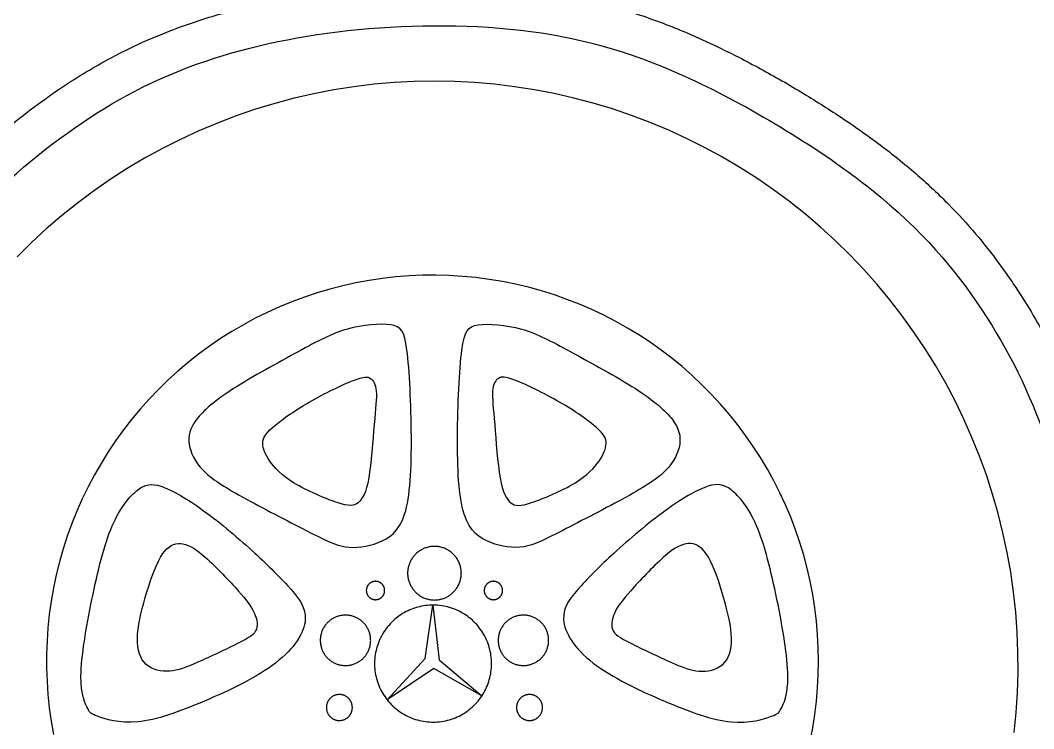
# Model space of a CAD drawing. Header units: millimetres. Extents: x 500 to 16522, y -4 to 2093.
# Drawn here: x 1124 to 1723, y 307 to 726 of the extents above; entities that cross this region are included whole.
import ezdxf

# ---------------------------------------------------------------- set-up
doc = ezdxf.new("R2010")
doc.units = ezdxf.units.MM
doc.header["$MEASUREMENT"] = 0
doc.layers.add('inner', color=180, linetype='Continuous')
doc.layers.add('outer', color=200, linetype='Continuous')

msp = doc.modelspace()

# ---------------------------------------------------------------- linework, layer by layer
at = {"layer": 'inner'}
for points in [[(1368.88, 689.8), (1356.94, 689.59), (1345.01, 688.97), (1333.1, 687.94), (1321.24, 686.49), (1309.44, 684.64), (1297.71, 682.37), (1286.06, 679.71), (1274.52, 676.64), (1263.08, 673.17), (1251.78, 669.31), (1240.61, 665.06), (1229.6, 660.42), (1218.75, 655.41), (1208.09, 650.02), (1197.61, 644.27), (1187.35, 638.16), (1177.3, 631.69), (1167.48, 624.88), (1157.9, 617.74), (1148.58, 610.27), (1139.52, 602.48), (1130.74, 594.38), (1122.24, 585.98)], [(1711.45, 304.85), (1712.63, 316.66), (1713.39, 328.51), (1713.75, 340.38), (1713.71, 352.26), (1713.25, 364.12), (1712.38, 375.97), (1711.11, 387.77), (1709.43, 399.53), (1707.35, 411.22), (1704.86, 422.83), (1701.98, 434.35), (1698.7, 445.77), (1695.04, 457.06), (1690.98, 468.22), (1686.55, 479.24), (1681.73, 490.1), (1676.55, 500.78), (1671, 511.28), (1665.09, 521.58), (1658.84, 531.67), (1652.23, 541.54), (1645.3, 551.18), (1638.03, 560.57), (1630.45, 569.71), (1622.55, 578.58), (1614.36, 587.18), (1605.87, 595.48), (1597.1, 603.49), (1588.07, 611.2), (1578.77, 618.59), (1569.22, 625.65), (1559.44, 632.38), (1549.43, 638.77), (1539.21, 644.81), (1528.78, 650.5), (1518.17, 655.82), (1507.37, 660.77), (1496.42, 665.35), (1485.31, 669.55), (1474.06, 673.37), (1462.69, 676.8), (1451.21, 679.83), (1439.63, 682.46), (1427.97, 684.7), (1416.24, 686.53), (1404.45, 687.96), (1392.62, 688.98), (1380.76, 689.59), (1368.88, 689.8)], [(1590.94, 299.84), (1592.44, 307.62), (1593.67, 315.44), (1594.63, 323.3), (1595.32, 331.19), (1595.73, 339.1), (1595.87, 347.01), (1595.73, 354.93), (1595.32, 362.84), (1594.63, 370.73), (1593.67, 378.59), (1592.44, 386.41), (1590.94, 394.19), (1589.17, 401.9), (1587.13, 409.56), (1584.82, 417.13), (1582.26, 424.62), (1579.44, 432.02), (1576.36, 439.32), (1573.03, 446.5), (1569.45, 453.57), (1565.63, 460.5), (1561.58, 467.3), (1557.28, 473.96), (1552.76, 480.46), (1548.02, 486.8), (1543.06, 492.98), (1537.89, 498.97), (1532.51, 504.79), (1526.94, 510.41), (1521.17, 515.84), (1515.22, 521.06), (1509.09, 526.07), (1502.79, 530.87), (1496.33, 535.45), (1489.71, 539.8), (1482.95, 543.91), (1476.04, 547.79), (1469.01, 551.43), (1461.85, 554.82), (1454.59, 557.96), (1447.21, 560.85), (1439.74, 563.48), (1432.19, 565.85), (1424.55, 567.95), (1416.85, 569.79), (1409.09, 571.36), (1401.28, 572.66), (1393.43, 573.69), (1385.54, 574.44), (1377.64, 574.92), (1369.72, 575.13), (1361.8, 575.06), (1353.89, 574.72), (1346, 574.1), (1338.13, 573.21), (1330.3, 572.04), (1322.51, 570.61), (1314.78, 568.9), (1307.11, 566.93), (1299.51, 564.7), (1292, 562.2), (1284.58, 559.44), (1277.25, 556.42), (1270.04, 553.16), (1262.94, 549.64), (1255.98, 545.88), (1249.14, 541.88), (1242.45, 537.65), (1235.91, 533.19), (1229.53, 528.5), (1223.31, 523.59), (1217.27, 518.47), (1211.41, 513.15), (1205.74, 507.62), (1200.26, 501.9), (1194.99, 496), (1189.92, 489.91), (1185.07, 483.65), (1180.43, 477.23), (1176.03, 470.65), (1171.85, 463.92), (1167.91, 457.05), (1164.21, 450.05), (1160.76, 442.93), (1157.56, 435.68), (1154.61, 428.34), (1151.91, 420.89), (1149.48, 413.35), (1147.31, 405.74), (1145.4, 398.05), (1143.76, 390.31), (1142.4, 382.51), (1141.3, 374.66), (1140.48, 366.79), (1139.93, 358.89), (1139.65, 350.97), (1139.65, 343.06), (1139.93, 335.14), (1140.48, 327.24), (1141.3, 319.37), (1142.4, 311.52), (1143.76, 303.72)], [(1368.88, 414.83), (1368.34, 414.82), (1367.79, 414.79), (1367.25, 414.74), (1366.7, 414.68), (1366.16, 414.59), (1365.63, 414.49), (1365.09, 414.37), (1364.56, 414.23), (1364.04, 414.07), (1363.52, 413.89), (1363.01, 413.7), (1362.51, 413.49), (1362.01, 413.26), (1361.52, 413.01), (1361.04, 412.75), (1360.57, 412.47), (1360.11, 412.18), (1359.66, 411.86), (1359.22, 411.54), (1358.79, 411.2), (1358.38, 410.84), (1357.98, 410.47), (1357.59, 410.09), (1357.21, 409.69), (1356.85, 409.28), (1356.5, 408.86), (1356.16, 408.43), (1355.85, 407.98), (1355.54, 407.53), (1355.26, 407.06), (1354.99, 406.59), (1354.73, 406.1), (1354.49, 405.61), (1354.27, 405.11), (1354.07, 404.6), (1353.89, 404.09), (1353.72, 403.57), (1353.57, 403.04), (1353.44, 402.51), (1353.33, 401.97), (1353.23, 401.43), (1353.16, 400.89), (1353.1, 400.35), (1353.06, 399.8), (1353.04, 399.26), (1353.04, 398.71), (1353.06, 398.16), (1353.1, 397.62), (1353.16, 397.07), (1353.23, 396.53), (1353.33, 395.99), (1353.44, 395.46), (1353.57, 394.93), (1353.72, 394.4), (1353.89, 393.88), (1354.07, 393.36), (1354.27, 392.86), (1354.49, 392.36), (1354.73, 391.86), (1354.99, 391.38), (1355.26, 390.9), (1355.54, 390.44), (1355.85, 389.98), (1356.16, 389.54), (1356.5, 389.1), (1356.85, 388.68), (1357.21, 388.27), (1357.59, 387.88), (1357.98, 387.49), (1358.38, 387.12), (1358.79, 386.77), (1359.22, 386.43), (1359.66, 386.1), (1360.11, 385.79), (1360.57, 385.5), (1361.04, 385.22), (1361.52, 384.95), (1362.01, 384.71), (1362.51, 384.48), (1363.01, 384.27), (1363.52, 384.07), (1364.04, 383.9), (1364.56, 383.74), (1365.09, 383.6), (1365.63, 383.48), (1366.16, 383.38), (1366.7, 383.29), (1367.25, 383.22), (1367.79, 383.18), (1368.34, 383.15), (1368.88, 383.14)], [(1368.88, 383.14), (1369.43, 383.15), (1369.98, 383.18), (1370.52, 383.22), (1371.07, 383.29), (1371.61, 383.38), (1372.14, 383.48), (1372.68, 383.6), (1373.21, 383.74), (1373.73, 383.9), (1374.25, 384.07), (1374.76, 384.27), (1375.26, 384.48), (1375.76, 384.71), (1376.25, 384.95), (1376.73, 385.22), (1377.2, 385.5), (1377.66, 385.79), (1378.11, 386.1), (1378.55, 386.43), (1378.98, 386.77), (1379.39, 387.12), (1379.79, 387.49), (1380.18, 387.88), (1380.56, 388.27), (1380.92, 388.68), (1381.27, 389.1), (1381.61, 389.54), (1381.92, 389.98), (1382.23, 390.44), (1382.51, 390.9), (1382.78, 391.38), (1383.04, 391.86), (1383.28, 392.36), (1383.5, 392.86), (1383.7, 393.36), (1383.88, 393.88), (1384.05, 394.4), (1384.2, 394.93), (1384.33, 395.46), (1384.44, 395.99), (1384.54, 396.53), (1384.61, 397.07), (1384.67, 397.62), (1384.71, 398.16), (1384.73, 398.71), (1384.73, 399.26), (1384.71, 399.8), (1384.67, 400.35), (1384.61, 400.89), (1384.54, 401.43), (1384.44, 401.97), (1384.33, 402.51), (1384.2, 403.04), (1384.05, 403.57), (1383.88, 404.09), (1383.7, 404.6), (1383.5, 405.11), (1383.28, 405.61), (1383.04, 406.1), (1382.78, 406.59), (1382.51, 407.06), (1382.23, 407.53), (1381.92, 407.98), (1381.61, 408.43), (1381.27, 408.86), (1380.92, 409.28), (1380.56, 409.69), (1380.18, 410.09), (1379.79, 410.47), (1379.39, 410.84), (1378.98, 411.2), (1378.55, 411.54), (1378.11, 411.86), (1377.66, 412.18), (1377.2, 412.47), (1376.73, 412.75), (1376.25, 413.01), (1375.76, 413.26), (1375.26, 413.49), (1374.76, 413.7), (1374.25, 413.89), (1373.73, 414.07), (1373.21, 414.23), (1372.68, 414.37), (1372.14, 414.49), (1371.61, 414.59), (1371.07, 414.68), (1370.52, 414.74), (1369.98, 414.79), (1369.43, 414.82), (1368.88, 414.83)]]:
    msp.add_lwpolyline(points, dxfattribs=at)
for points in [[(1339.47, 388.76), (1339.46, 388.95), (1339.46, 389.14), (1339.44, 389.32), (1339.42, 389.51), (1339.39, 389.7), (1339.35, 389.88), (1339.31, 390.06), (1339.26, 390.25), (1339.21, 390.43), (1339.14, 390.6), (1339.08, 390.78), (1339, 390.95), (1338.93, 391.12), (1338.84, 391.29), (1338.75, 391.46), (1338.65, 391.62), (1338.55, 391.78), (1338.44, 391.93), (1338.33, 392.08), (1338.21, 392.23), (1338.09, 392.37), (1337.96, 392.51), (1337.83, 392.64), (1337.69, 392.77), (1337.55, 392.9), (1337.41, 393.01), (1337.26, 393.13), (1337.1, 393.24), (1336.95, 393.34), (1336.78, 393.44), (1336.62, 393.53), (1336.45, 393.62), (1336.28, 393.7), (1336.11, 393.77), (1335.94, 393.84), (1335.76, 393.9), (1335.58, 393.96), (1335.4, 394.01), (1335.21, 394.05), (1335.03, 394.09), (1334.84, 394.12), (1334.66, 394.15), (1334.47, 394.16), (1334.28, 394.18), (1334.09, 394.18), (1333.91, 394.18), (1333.72, 394.17), (1333.53, 394.16), (1333.34, 394.13), (1333.16, 394.11), (1332.97, 394.07), (1332.79, 394.03), (1332.61, 393.99), (1332.43, 393.93), (1332.25, 393.87), (1332.07, 393.81), (1331.9, 393.74), (1331.73, 393.66), (1331.56, 393.57), (1331.39, 393.49), (1331.23, 393.39), (1331.07, 393.29), (1330.91, 393.18), (1330.76, 393.07), (1330.62, 392.96), (1330.47, 392.83), (1330.33, 392.71), (1330.2, 392.58), (1330.07, 392.44), (1329.94, 392.3), (1329.82, 392.16), (1329.71, 392.01), (1329.6, 391.85), (1329.49, 391.7), (1329.39, 391.54), (1329.3, 391.37), (1329.21, 391.21), (1329.13, 391.04), (1329.05, 390.87), (1328.98, 390.69), (1328.92, 390.52), (1328.86, 390.34), (1328.81, 390.16), (1328.76, 389.97), (1328.73, 389.79), (1328.69, 389.6), (1328.67, 389.42), (1328.65, 389.23), (1328.63, 389.04), (1328.63, 388.85), (1328.63, 388.67), (1328.63, 388.48), (1328.65, 388.29), (1328.67, 388.1), (1328.69, 387.92), (1328.73, 387.73), (1328.76, 387.55), (1328.81, 387.36), (1328.86, 387.18), (1328.92, 387), (1328.98, 386.83), (1329.05, 386.65), (1329.13, 386.48), (1329.21, 386.31), (1329.3, 386.15), (1329.39, 385.98), (1329.49, 385.82), (1329.6, 385.67), (1329.71, 385.51), (1329.82, 385.36), (1329.94, 385.22), (1330.07, 385.08), (1330.2, 384.94), (1330.33, 384.81), (1330.47, 384.69), (1330.62, 384.56), (1330.76, 384.45), (1330.91, 384.34), (1331.07, 384.23), (1331.23, 384.13), (1331.39, 384.03), (1331.56, 383.95), (1331.73, 383.86), (1331.9, 383.78), (1332.07, 383.71), (1332.25, 383.65), (1332.43, 383.59), (1332.61, 383.53), (1332.79, 383.49), (1332.97, 383.45), (1333.16, 383.41), (1333.34, 383.39), (1333.53, 383.36), (1333.72, 383.35), (1333.91, 383.34), (1334.09, 383.34), (1334.28, 383.34), (1334.47, 383.36), (1334.66, 383.37), (1334.84, 383.4), (1335.03, 383.43), (1335.21, 383.47), (1335.4, 383.51), (1335.58, 383.56), (1335.76, 383.62), (1335.94, 383.68), (1336.11, 383.75), (1336.28, 383.82), (1336.45, 383.9), (1336.62, 383.99), (1336.78, 384.08), (1336.95, 384.18), (1337.1, 384.28), (1337.26, 384.39), (1337.41, 384.51), (1337.55, 384.62), (1337.69, 384.75), (1337.83, 384.88), (1337.96, 385.01), (1338.09, 385.15), (1338.21, 385.29), (1338.33, 385.44), (1338.44, 385.59), (1338.55, 385.74), (1338.65, 385.9), (1338.75, 386.06), (1338.84, 386.23), (1338.93, 386.4), (1339, 386.57), (1339.08, 386.74), (1339.14, 386.92), (1339.21, 387.09), (1339.26, 387.27), (1339.31, 387.46), (1339.35, 387.64), (1339.39, 387.82), (1339.42, 388.01), (1339.44, 388.2), (1339.46, 388.38), (1339.46, 388.57)], [(1409.14, 388.76), (1409.14, 388.95), (1409.13, 389.14), (1409.11, 389.32), (1409.09, 389.51), (1409.06, 389.7), (1409.03, 389.88), (1408.98, 390.06), (1408.94, 390.25), (1408.88, 390.43), (1408.82, 390.6), (1408.75, 390.78), (1408.68, 390.95), (1408.6, 391.12), (1408.52, 391.29), (1408.42, 391.46), (1408.33, 391.62), (1408.23, 391.78), (1408.12, 391.93), (1408.01, 392.08), (1407.89, 392.23), (1407.77, 392.37), (1407.64, 392.51), (1407.51, 392.64), (1407.37, 392.77), (1407.23, 392.9), (1407.08, 393.01), (1406.93, 393.13), (1406.78, 393.24), (1406.62, 393.34), (1406.46, 393.44), (1406.3, 393.53), (1406.13, 393.62), (1405.96, 393.7), (1405.79, 393.77), (1405.61, 393.84), (1405.43, 393.9), (1405.25, 393.96), (1405.07, 394.01), (1404.89, 394.05), (1404.7, 394.09), (1404.52, 394.12), (1404.33, 394.15), (1404.15, 394.16), (1403.96, 394.18), (1403.77, 394.18), (1403.58, 394.18), (1403.39, 394.17), (1403.21, 394.16), (1403.02, 394.13), (1402.83, 394.11), (1402.65, 394.07), (1402.46, 394.03), (1402.28, 393.99), (1402.1, 393.93), (1401.92, 393.87), (1401.75, 393.81), (1401.57, 393.74), (1401.4, 393.66), (1401.23, 393.57), (1401.07, 393.49), (1400.9, 393.39), (1400.75, 393.29), (1400.59, 393.18), (1400.44, 393.07), (1400.29, 392.96), (1400.15, 392.83), (1400.01, 392.71), (1399.87, 392.58), (1399.74, 392.44), (1399.62, 392.3), (1399.5, 392.16), (1399.38, 392.01), (1399.27, 391.85), (1399.17, 391.7), (1399.07, 391.54), (1398.97, 391.37), (1398.89, 391.21), (1398.8, 391.04), (1398.73, 390.87), (1398.66, 390.69), (1398.59, 390.52), (1398.54, 390.34), (1398.48, 390.16), (1398.44, 389.97), (1398.4, 389.79), (1398.37, 389.6), (1398.34, 389.42), (1398.32, 389.23), (1398.31, 389.04), (1398.3, 388.85), (1398.3, 388.67), (1398.31, 388.48), (1398.32, 388.29), (1398.34, 388.1), (1398.37, 387.92), (1398.4, 387.73), (1398.44, 387.55), (1398.48, 387.36), (1398.54, 387.18), (1398.59, 387), (1398.66, 386.83), (1398.73, 386.65), (1398.8, 386.48), (1398.89, 386.31), (1398.97, 386.15), (1399.07, 385.98), (1399.17, 385.82), (1399.27, 385.67), (1399.38, 385.51), (1399.5, 385.36), (1399.62, 385.22), (1399.74, 385.08), (1399.87, 384.94), (1400.01, 384.81), (1400.15, 384.69), (1400.29, 384.56), (1400.44, 384.45), (1400.59, 384.34), (1400.75, 384.23), (1400.9, 384.13), (1401.07, 384.03), (1401.23, 383.95), (1401.4, 383.86), (1401.57, 383.78), (1401.75, 383.71), (1401.92, 383.65), (1402.1, 383.59), (1402.28, 383.53), (1402.46, 383.49), (1402.65, 383.45), (1402.83, 383.41), (1403.02, 383.39), (1403.21, 383.36), (1403.39, 383.35), (1403.58, 383.34), (1403.77, 383.34), (1403.96, 383.34), (1404.15, 383.36), (1404.33, 383.37), (1404.52, 383.4), (1404.7, 383.43), (1404.89, 383.47), (1405.07, 383.51), (1405.25, 383.56), (1405.43, 383.62), (1405.61, 383.68), (1405.79, 383.75), (1405.96, 383.82), (1406.13, 383.9), (1406.3, 383.99), (1406.46, 384.08), (1406.62, 384.18), (1406.78, 384.28), (1406.93, 384.39), (1407.08, 384.51), (1407.23, 384.62), (1407.37, 384.75), (1407.51, 384.88), (1407.64, 385.01), (1407.77, 385.15), (1407.89, 385.29), (1408.01, 385.44), (1408.12, 385.59), (1408.23, 385.74), (1408.33, 385.9), (1408.42, 386.06), (1408.52, 386.23), (1408.6, 386.4), (1408.68, 386.57), (1408.75, 386.74), (1408.82, 386.92), (1408.88, 387.09), (1408.94, 387.27), (1408.98, 387.46), (1409.03, 387.64), (1409.06, 387.82), (1409.09, 388.01), (1409.11, 388.2), (1409.13, 388.38), (1409.14, 388.57)], [(1402.65, 345.55), (1402.62, 346.75), (1402.56, 347.95), (1402.46, 349.14), (1402.31, 350.33), (1402.13, 351.52), (1401.9, 352.7), (1401.63, 353.87), (1401.32, 355.03), (1400.97, 356.17), (1400.58, 357.31), (1400.16, 358.43), (1399.69, 359.54), (1399.18, 360.63), (1398.64, 361.7), (1398.06, 362.75), (1397.45, 363.78), (1396.8, 364.79), (1396.11, 365.77), (1395.39, 366.73), (1394.64, 367.67), (1393.86, 368.58), (1393.04, 369.46), (1392.2, 370.31), (1391.33, 371.13), (1390.42, 371.92), (1389.5, 372.68), (1388.54, 373.41), (1387.56, 374.1), (1386.56, 374.76), (1385.53, 375.39), (1384.49, 375.97), (1383.42, 376.53), (1382.34, 377.04), (1381.24, 377.52), (1380.12, 377.95), (1378.99, 378.35), (1377.84, 378.71), (1376.68, 379.03), (1375.52, 379.31), (1374.34, 379.55), (1373.16, 379.74), (1371.97, 379.9), (1370.77, 380.01), (1369.58, 380.09), (1368.38, 380.12), (1367.18, 380.11), (1365.98, 380.06), (1364.78, 379.96), (1363.59, 379.83), (1362.4, 379.65), (1361.22, 379.43), (1360.05, 379.17), (1358.89, 378.88), (1357.74, 378.54), (1356.6, 378.16), (1355.47, 377.74), (1354.36, 377.28), (1353.27, 376.79), (1352.19, 376.26), (1351.14, 375.69), (1350.1, 375.08), (1349.09, 374.44), (1348.1, 373.76), (1347.13, 373.05), (1346.19, 372.31), (1345.27, 371.53), (1344.38, 370.72), (1343.53, 369.89), (1342.7, 369.02), (1341.9, 368.13), (1341.13, 367.2), (1340.39, 366.26), (1339.69, 365.28), (1339.02, 364.28), (1338.39, 363.27), (1337.79, 362.22), (1337.23, 361.16), (1336.71, 360.08), (1336.22, 358.99), (1335.78, 357.87), (1335.37, 356.74), (1335, 355.6), (1334.67, 354.45), (1334.38, 353.28), (1334.13, 352.11), (1333.93, 350.93), (1333.76, 349.74), (1333.64, 348.55), (1333.55, 347.35), (1333.51, 346.15), (1333.51, 344.95), (1333.55, 343.75), (1333.64, 342.55), (1333.76, 341.36), (1333.93, 340.17), (1334.13, 338.99), (1334.38, 337.81), (1334.67, 336.65), (1335, 335.5), (1335.37, 334.35), (1335.78, 333.23), (1336.22, 332.11), (1336.71, 331.01), (1337.23, 329.93), (1337.79, 328.87), (1338.39, 327.83), (1339.02, 326.81), (1339.69, 325.82), (1340.39, 324.84), (1341.13, 323.89), (1341.9, 322.97), (1342.7, 322.08), (1343.53, 321.21), (1344.38, 320.37), (1345.27, 319.57), (1346.19, 318.79), (1347.13, 318.05), (1348.1, 317.34), (1349.09, 316.66), (1350.1, 316.02), (1351.14, 315.41), (1352.19, 314.84), (1353.27, 314.31), (1354.36, 313.82), (1355.47, 313.36), (1356.6, 312.94), (1357.74, 312.56), (1358.89, 312.22), (1360.05, 311.92), (1361.22, 311.67), (1362.4, 311.45), (1363.59, 311.27), (1364.78, 311.14), (1365.98, 311.04), (1367.18, 310.99), (1368.38, 310.98), (1369.58, 311.01), (1370.77, 311.08), (1371.97, 311.2), (1373.16, 311.35), (1374.34, 311.55), (1375.52, 311.79), (1376.68, 312.07), (1377.84, 312.39), (1378.99, 312.75), (1380.12, 313.14), (1381.24, 313.58), (1382.34, 314.06), (1383.42, 314.57), (1384.49, 315.12), (1385.53, 315.71), (1386.56, 316.34), (1387.56, 316.99), (1388.54, 317.69), (1389.5, 318.41), (1390.42, 319.17), (1391.33, 319.97), (1392.2, 320.79), (1393.04, 321.64), (1393.86, 322.52), (1394.64, 323.43), (1395.39, 324.37), (1396.11, 325.33), (1396.8, 326.31), (1397.45, 327.32), (1398.06, 328.35), (1398.64, 329.4), (1399.18, 330.47), (1399.69, 331.56), (1400.16, 332.67), (1400.58, 333.79), (1400.97, 334.92), (1401.32, 336.07), (1401.63, 337.23), (1401.9, 338.4), (1402.13, 339.58), (1402.31, 340.76), (1402.46, 341.96), (1402.56, 343.15), (1402.62, 344.35)], [(1341.01, 324.04), (1363.35, 348.48), (1367.97, 380.12), (1371.63, 347.75), (1396.96, 326.56), (1368.46, 342.64)], [(1331.2, 359.29), (1331.19, 359.81), (1331.16, 360.33), (1331.12, 360.84), (1331.05, 361.35), (1330.97, 361.86), (1330.87, 362.37), (1330.76, 362.88), (1330.63, 363.37), (1330.48, 363.87), (1330.31, 364.36), (1330.12, 364.84), (1329.92, 365.32), (1329.71, 365.79), (1329.47, 366.25), (1329.22, 366.7), (1328.96, 367.14), (1328.68, 367.58), (1328.38, 368), (1328.07, 368.42), (1327.75, 368.82), (1327.41, 369.21), (1327.06, 369.59), (1326.7, 369.96), (1326.32, 370.31), (1325.93, 370.65), (1325.53, 370.98), (1325.12, 371.29), (1324.7, 371.59), (1324.27, 371.88), (1323.83, 372.14), (1323.38, 372.4), (1322.92, 372.63), (1322.45, 372.86), (1321.98, 373.06), (1321.49, 373.25), (1321.01, 373.42), (1320.51, 373.58), (1320.01, 373.71), (1319.51, 373.83), (1319.01, 373.94), (1318.5, 374.02), (1317.98, 374.09), (1317.47, 374.14), (1316.95, 374.17), (1316.44, 374.18), (1315.92, 374.18), (1315.4, 374.15), (1314.89, 374.11), (1314.37, 374.06), (1313.86, 373.98), (1313.35, 373.89), (1312.85, 373.78), (1312.35, 373.65), (1311.85, 373.5), (1311.36, 373.34), (1310.88, 373.16), (1310.4, 372.96), (1309.93, 372.75), (1309.47, 372.52), (1309.01, 372.27), (1308.57, 372.01), (1308.13, 371.74), (1307.7, 371.44), (1307.29, 371.14), (1306.88, 370.82), (1306.49, 370.48), (1306.1, 370.14), (1305.73, 369.78), (1305.38, 369.4), (1305.03, 369.02), (1304.7, 368.62), (1304.38, 368.21), (1304.08, 367.79), (1303.79, 367.36), (1303.52, 366.92), (1303.26, 366.47), (1303.02, 366.02), (1302.8, 365.55), (1302.59, 365.08), (1302.4, 364.6), (1302.22, 364.11), (1302.06, 363.62), (1301.92, 363.13), (1301.8, 362.62), (1301.69, 362.12), (1301.6, 361.61), (1301.53, 361.1), (1301.47, 360.58), (1301.44, 360.07), (1301.42, 359.55), (1301.42, 359.03), (1301.44, 358.52), (1301.47, 358), (1301.53, 357.49), (1301.6, 356.98), (1301.69, 356.47), (1301.8, 355.96), (1301.92, 355.46), (1302.06, 354.96), (1302.22, 354.47), (1302.4, 353.99), (1302.59, 353.51), (1302.8, 353.03), (1303.02, 352.57), (1303.26, 352.11), (1303.52, 351.66), (1303.79, 351.22), (1304.08, 350.79), (1304.38, 350.37), (1304.7, 349.97), (1305.03, 349.57), (1305.38, 349.18), (1305.73, 348.81), (1306.1, 348.45), (1306.49, 348.1), (1306.88, 347.77), (1307.29, 347.45), (1307.7, 347.14), (1308.13, 346.85), (1308.57, 346.57), (1309.01, 346.31), (1309.47, 346.07), (1309.93, 345.84), (1310.4, 345.63), (1310.88, 345.43), (1311.36, 345.25), (1311.85, 345.09), (1312.35, 344.94), (1312.85, 344.81), (1313.35, 344.7), (1313.86, 344.61), (1314.37, 344.53), (1314.89, 344.47), (1315.4, 344.43), (1315.92, 344.41), (1316.44, 344.4), (1316.95, 344.42), (1317.47, 344.45), (1317.98, 344.5), (1318.5, 344.57), (1319.01, 344.65), (1319.51, 344.75), (1320.01, 344.87), (1320.51, 345.01), (1321.01, 345.16), (1321.49, 345.34), (1321.98, 345.52), (1322.45, 345.73), (1322.92, 345.95), (1323.38, 346.19), (1323.83, 346.44), (1324.27, 346.71), (1324.7, 346.99), (1325.12, 347.29), (1325.53, 347.61), (1325.93, 347.93), (1326.32, 348.27), (1326.7, 348.63), (1327.06, 349), (1327.41, 349.37), (1327.75, 349.77), (1328.07, 350.17), (1328.38, 350.58), (1328.68, 351.01), (1328.96, 351.44), (1329.22, 351.89), (1329.47, 352.34), (1329.71, 352.8), (1329.92, 353.27), (1330.12, 353.74), (1330.31, 354.23), (1330.48, 354.72), (1330.63, 355.21), (1330.76, 355.71), (1330.87, 356.21), (1330.97, 356.72), (1331.05, 357.23), (1331.12, 357.74), (1331.16, 358.26), (1331.19, 358.78)], [(1436.35, 359.29), (1436.34, 359.81), (1436.32, 360.33), (1436.27, 360.84), (1436.21, 361.35), (1436.13, 361.86), (1436.03, 362.37), (1435.91, 362.88), (1435.78, 363.37), (1435.63, 363.87), (1435.46, 364.36), (1435.28, 364.84), (1435.08, 365.32), (1434.86, 365.79), (1434.63, 366.25), (1434.38, 366.7), (1434.11, 367.14), (1433.83, 367.58), (1433.54, 368), (1433.23, 368.42), (1432.91, 368.82), (1432.57, 369.21), (1432.22, 369.59), (1431.85, 369.96), (1431.48, 370.31), (1431.09, 370.65), (1430.69, 370.98), (1430.28, 371.29), (1429.86, 371.59), (1429.42, 371.88), (1428.98, 372.14), (1428.53, 372.4), (1428.07, 372.63), (1427.61, 372.86), (1427.13, 373.06), (1426.65, 373.25), (1426.16, 373.42), (1425.67, 373.58), (1425.17, 373.71), (1424.67, 373.83), (1424.16, 373.94), (1423.65, 374.02), (1423.14, 374.09), (1422.62, 374.14), (1422.11, 374.17), (1421.59, 374.18), (1421.08, 374.18), (1420.56, 374.15), (1420.04, 374.11), (1419.53, 374.06), (1419.02, 373.98), (1418.51, 373.89), (1418.01, 373.78), (1417.51, 373.65), (1417.01, 373.5), (1416.52, 373.34), (1416.03, 373.16), (1415.56, 372.96), (1415.09, 372.75), (1414.62, 372.52), (1414.17, 372.27), (1413.72, 372.01), (1413.29, 371.74), (1412.86, 371.44), (1412.44, 371.14), (1412.04, 370.82), (1411.64, 370.48), (1411.26, 370.14), (1410.89, 369.78), (1410.53, 369.4), (1410.19, 369.02), (1409.86, 368.62), (1409.54, 368.21), (1409.24, 367.79), (1408.95, 367.36), (1408.68, 366.92), (1408.42, 366.47), (1408.18, 366.02), (1407.95, 365.55), (1407.74, 365.08), (1407.55, 364.6), (1407.38, 364.11), (1407.22, 363.62), (1407.08, 363.13), (1406.95, 362.62), (1406.84, 362.12), (1406.75, 361.61), (1406.68, 361.1), (1406.63, 360.58), (1406.59, 360.07), (1406.58, 359.55), (1406.58, 359.03), (1406.59, 358.52), (1406.63, 358), (1406.68, 357.49), (1406.75, 356.98), (1406.84, 356.47), (1406.95, 355.96), (1407.08, 355.46), (1407.22, 354.96), (1407.38, 354.47), (1407.55, 353.99), (1407.74, 353.51), (1407.95, 353.03), (1408.18, 352.57), (1408.42, 352.11), (1408.68, 351.66), (1408.95, 351.22), (1409.24, 350.79), (1409.54, 350.37), (1409.86, 349.97), (1410.19, 349.57), (1410.53, 349.18), (1410.89, 348.81), (1411.26, 348.45), (1411.64, 348.1), (1412.04, 347.77), (1412.44, 347.45), (1412.86, 347.14), (1413.29, 346.85), (1413.72, 346.57), (1414.17, 346.31), (1414.62, 346.07), (1415.09, 345.84), (1415.56, 345.63), (1416.03, 345.43), (1416.52, 345.25), (1417.01, 345.09), (1417.51, 344.94), (1418.01, 344.81), (1418.51, 344.7), (1419.02, 344.61), (1419.53, 344.53), (1420.04, 344.47), (1420.56, 344.43), (1421.08, 344.41), (1421.59, 344.4), (1422.11, 344.42), (1422.62, 344.45), (1423.14, 344.5), (1423.65, 344.57), (1424.16, 344.65), (1424.67, 344.75), (1425.17, 344.87), (1425.67, 345.01), (1426.16, 345.16), (1426.65, 345.34), (1427.13, 345.52), (1427.61, 345.73), (1428.07, 345.95), (1428.53, 346.19), (1428.98, 346.44), (1429.42, 346.71), (1429.86, 346.99), (1430.28, 347.29), (1430.69, 347.61), (1431.09, 347.93), (1431.48, 348.27), (1431.85, 348.63), (1432.22, 349), (1432.57, 349.37), (1432.91, 349.77), (1433.23, 350.17), (1433.54, 350.58), (1433.83, 351.01), (1434.11, 351.44), (1434.38, 351.89), (1434.63, 352.34), (1434.86, 352.8), (1435.08, 353.27), (1435.28, 353.74), (1435.46, 354.23), (1435.63, 354.72), (1435.78, 355.21), (1435.91, 355.71), (1436.03, 356.21), (1436.13, 356.72), (1436.21, 357.23), (1436.27, 357.74), (1436.32, 358.26), (1436.34, 358.78)], [(1320.38, 319.6), (1320.38, 319.87), (1320.36, 320.14), (1320.34, 320.4), (1320.31, 320.67), (1320.27, 320.93), (1320.22, 321.19), (1320.16, 321.45), (1320.09, 321.71), (1320.01, 321.96), (1319.92, 322.22), (1319.83, 322.47), (1319.73, 322.71), (1319.61, 322.95), (1319.49, 323.19), (1319.36, 323.42), (1319.23, 323.65), (1319.08, 323.88), (1318.93, 324.1), (1318.77, 324.31), (1318.6, 324.52), (1318.43, 324.72), (1318.25, 324.92), (1318.06, 325.11), (1317.87, 325.29), (1317.67, 325.46), (1317.46, 325.63), (1317.25, 325.79), (1317.03, 325.95), (1316.81, 326.1), (1316.58, 326.23), (1316.35, 326.36), (1316.11, 326.49), (1315.87, 326.6), (1315.62, 326.71), (1315.38, 326.8), (1315.12, 326.89), (1314.87, 326.97), (1314.61, 327.04), (1314.35, 327.11), (1314.09, 327.16), (1313.83, 327.2), (1313.56, 327.24), (1313.3, 327.26), (1313.03, 327.28), (1312.77, 327.29), (1312.5, 327.28), (1312.23, 327.27), (1311.97, 327.25), (1311.7, 327.22), (1311.44, 327.18), (1311.18, 327.13), (1310.91, 327.08), (1310.66, 327.01), (1310.4, 326.93), (1310.15, 326.85), (1309.9, 326.76), (1309.65, 326.66), (1309.41, 326.55), (1309.17, 326.43), (1308.93, 326.3), (1308.7, 326.17), (1308.48, 326.02), (1308.26, 325.87), (1308.04, 325.72), (1307.83, 325.55), (1307.63, 325.38), (1307.43, 325.2), (1307.24, 325.01), (1307.06, 324.82), (1306.88, 324.62), (1306.71, 324.42), (1306.55, 324.2), (1306.39, 323.99), (1306.24, 323.77), (1306.1, 323.54), (1305.97, 323.31), (1305.84, 323.07), (1305.73, 322.83), (1305.62, 322.59), (1305.52, 322.34), (1305.43, 322.09), (1305.35, 321.84), (1305.27, 321.58), (1305.21, 321.32), (1305.15, 321.06), (1305.11, 320.8), (1305.07, 320.53), (1305.04, 320.27), (1305.03, 320), (1305.02, 319.74), (1305.02, 319.47), (1305.03, 319.2), (1305.04, 318.94), (1305.07, 318.67), (1305.11, 318.41), (1305.15, 318.14), (1305.21, 317.88), (1305.27, 317.62), (1305.35, 317.37), (1305.43, 317.11), (1305.52, 316.86), (1305.62, 316.62), (1305.73, 316.37), (1305.84, 316.13), (1305.97, 315.9), (1306.1, 315.66), (1306.24, 315.44), (1306.39, 315.22), (1306.55, 315), (1306.71, 314.79), (1306.88, 314.58), (1307.06, 314.39), (1307.24, 314.19), (1307.43, 314.01), (1307.63, 313.83), (1307.83, 313.65), (1308.04, 313.49), (1308.26, 313.33), (1308.48, 313.18), (1308.7, 313.04), (1308.93, 312.9), (1309.17, 312.78), (1309.41, 312.66), (1309.65, 312.55), (1309.9, 312.45), (1310.15, 312.35), (1310.4, 312.27), (1310.66, 312.2), (1310.91, 312.13), (1311.18, 312.07), (1311.44, 312.02), (1311.7, 311.98), (1311.97, 311.95), (1312.23, 311.93), (1312.5, 311.92), (1312.77, 311.92), (1313.03, 311.93), (1313.3, 311.94), (1313.56, 311.97), (1313.83, 312), (1314.09, 312.05), (1314.35, 312.1), (1314.61, 312.16), (1314.87, 312.23), (1315.12, 312.31), (1315.38, 312.4), (1315.62, 312.5), (1315.87, 312.6), (1316.11, 312.72), (1316.35, 312.84), (1316.58, 312.97), (1316.81, 313.11), (1317.03, 313.26), (1317.25, 313.41), (1317.46, 313.57), (1317.67, 313.74), (1317.87, 313.92), (1318.06, 314.1), (1318.25, 314.29), (1318.43, 314.48), (1318.6, 314.69), (1318.77, 314.89), (1318.93, 315.11), (1319.08, 315.33), (1319.23, 315.55), (1319.36, 315.78), (1319.49, 316.01), (1319.61, 316.25), (1319.73, 316.49), (1319.83, 316.74), (1319.92, 316.99), (1320.01, 317.24), (1320.09, 317.5), (1320.16, 317.75), (1320.22, 318.01), (1320.27, 318.28), (1320.31, 318.54), (1320.34, 318.8), (1320.36, 319.07), (1320.38, 319.34)], [(1432.75, 319.6), (1432.75, 319.87), (1432.74, 320.14), (1432.71, 320.4), (1432.68, 320.67), (1432.64, 320.93), (1432.59, 321.19), (1432.53, 321.45), (1432.46, 321.71), (1432.38, 321.96), (1432.3, 322.22), (1432.2, 322.47), (1432.1, 322.71), (1431.99, 322.95), (1431.87, 323.19), (1431.74, 323.42), (1431.6, 323.65), (1431.46, 323.88), (1431.3, 324.1), (1431.14, 324.31), (1430.98, 324.52), (1430.8, 324.72), (1430.62, 324.92), (1430.43, 325.11), (1430.24, 325.29), (1430.04, 325.46), (1429.83, 325.63), (1429.62, 325.79), (1429.4, 325.95), (1429.18, 326.1), (1428.95, 326.23), (1428.72, 326.36), (1428.48, 326.49), (1428.24, 326.6), (1428, 326.71), (1427.75, 326.8), (1427.5, 326.89), (1427.24, 326.97), (1426.98, 327.04), (1426.73, 327.11), (1426.46, 327.16), (1426.2, 327.2), (1425.94, 327.24), (1425.67, 327.26), (1425.4, 327.28), (1425.14, 327.29), (1424.87, 327.28), (1424.6, 327.27), (1424.34, 327.25), (1424.07, 327.22), (1423.81, 327.18), (1423.55, 327.13), (1423.29, 327.08), (1423.03, 327.01), (1422.77, 326.93), (1422.52, 326.85), (1422.27, 326.76), (1422.02, 326.66), (1421.78, 326.55), (1421.54, 326.43), (1421.31, 326.3), (1421.08, 326.17), (1420.85, 326.02), (1420.63, 325.87), (1420.42, 325.72), (1420.21, 325.55), (1420, 325.38), (1419.81, 325.2), (1419.61, 325.01), (1419.43, 324.82), (1419.25, 324.62), (1419.08, 324.42), (1418.92, 324.2), (1418.76, 323.99), (1418.61, 323.77), (1418.47, 323.54), (1418.34, 323.31), (1418.22, 323.07), (1418.1, 322.83), (1417.99, 322.59), (1417.89, 322.34), (1417.8, 322.09), (1417.72, 321.84), (1417.65, 321.58), (1417.58, 321.32), (1417.53, 321.06), (1417.48, 320.8), (1417.44, 320.53), (1417.42, 320.27), (1417.4, 320), (1417.39, 319.74), (1417.39, 319.47), (1417.4, 319.2), (1417.42, 318.94), (1417.44, 318.67), (1417.48, 318.41), (1417.53, 318.14), (1417.58, 317.88), (1417.65, 317.62), (1417.72, 317.37), (1417.8, 317.11), (1417.89, 316.86), (1417.99, 316.62), (1418.1, 316.37), (1418.22, 316.13), (1418.34, 315.9), (1418.47, 315.66), (1418.61, 315.44), (1418.76, 315.22), (1418.92, 315), (1419.08, 314.79), (1419.25, 314.58), (1419.43, 314.39), (1419.61, 314.19), (1419.81, 314.01), (1420, 313.83), (1420.21, 313.65), (1420.42, 313.49), (1420.63, 313.33), (1420.85, 313.18), (1421.08, 313.04), (1421.31, 312.9), (1421.54, 312.78), (1421.78, 312.66), (1422.02, 312.55), (1422.27, 312.45), (1422.52, 312.35), (1422.77, 312.27), (1423.03, 312.2), (1423.29, 312.13), (1423.55, 312.07), (1423.81, 312.02), (1424.07, 311.98), (1424.34, 311.95), (1424.6, 311.93), (1424.87, 311.92), (1425.14, 311.92), (1425.4, 311.93), (1425.67, 311.94), (1425.94, 311.97), (1426.2, 312), (1426.46, 312.05), (1426.73, 312.1), (1426.98, 312.16), (1427.24, 312.23), (1427.5, 312.31), (1427.75, 312.4), (1428, 312.5), (1428.24, 312.6), (1428.48, 312.72), (1428.72, 312.84), (1428.95, 312.97), (1429.18, 313.11), (1429.4, 313.26), (1429.62, 313.41), (1429.83, 313.57), (1430.04, 313.74), (1430.24, 313.92), (1430.43, 314.1), (1430.62, 314.29), (1430.8, 314.48), (1430.98, 314.69), (1431.14, 314.89), (1431.3, 315.11), (1431.46, 315.33), (1431.6, 315.55), (1431.74, 315.78), (1431.87, 316.01), (1431.99, 316.25), (1432.1, 316.49), (1432.2, 316.74), (1432.3, 316.99), (1432.38, 317.24), (1432.46, 317.5), (1432.53, 317.75), (1432.59, 318.01), (1432.64, 318.28), (1432.68, 318.54), (1432.71, 318.8), (1432.74, 319.07), (1432.75, 319.34)]]:
    msp.add_lwpolyline(points, close=True, dxfattribs=at)
for points in [[(577.51, 547.73), (616.93, 578.43), (651.76, 645.8), (677.88, 703.09), (713.17, 745.71), (791.08, 785.58), (927.19, 825.92), (1256.17, 883.41), (1558.52, 913.22), (1828.42, 947.41), (1951.76, 961.56), (1977.79, 971.18)], [(1293.07, 424.29), (1282.37, 429.8), (1251.43, 445.64), (1229.9, 459.37), (1222.11, 475.71), (1225.45, 489.07), (1245.87, 506.89), (1291.9, 531.76), (1316.4, 545.13), (1347.21, 547.35), (1353.15, 539.93), (1356.12, 477.94), (1353.89, 427.45), (1336.07, 415.57), (1315.65, 412.6), (1303.78, 418.79), (1293.07, 424.29)], [(1444.7, 424.29), (1455.4, 429.8), (1486.34, 445.64), (1507.87, 459.37), (1515.66, 475.71), (1512.32, 489.07), (1491.9, 506.89), (1445.87, 531.76), (1421.37, 545.13), (1390.56, 547.35), (1384.62, 539.93), (1381.65, 477.94), (1383.88, 427.45), (1401.7, 415.57), (1422.12, 412.6), (1433.99, 418.79), (1444.7, 424.29)], [(1333.28, 486.94), (1334.08, 496.59), (1335.56, 508.47), (1331.48, 515.15), (1325.17, 515.53), (1293.62, 500.31), (1269.86, 483.6), (1266.15, 476.18), (1270.23, 465.78), (1282.48, 452.42), (1315.52, 438.31), (1324.06, 438.68), (1330.74, 450.56), (1332.47, 477.29), (1333.28, 486.94)], [(1404.49, 486.94), (1403.69, 496.59), (1402.21, 508.47), (1406.29, 515.15), (1412.6, 515.53), (1444.15, 500.31), (1467.91, 483.6), (1471.62, 476.18), (1467.54, 465.78), (1455.29, 452.42), (1422.25, 438.31), (1413.71, 438.68), (1407.03, 450.56), (1405.3, 477.29), (1404.49, 486.94)], [(1261.02, 412.42), (1252.05, 420.52), (1228.79, 440.07), (1205.03, 452.69), (1194.64, 451.21), (1177.56, 431.53), (1166.05, 384.39), (1157.15, 332.05), (1165.31, 316.46), (1165.68, 315.71), (1190.93, 307.18), (1231.76, 322.02), (1280.02, 345.04), (1298.21, 373.25), (1282.62, 391.44), (1269.99, 404.31), (1261.02, 412.42)], [(1476.75, 412.42), (1485.72, 420.52), (1508.98, 440.07), (1532.74, 452.69), (1543.13, 451.21), (1560.21, 431.53), (1571.72, 384.39), (1580.62, 332.05), (1572.46, 316.46), (1572.09, 315.71), (1546.84, 307.18), (1506.01, 322.02), (1457.75, 345.04), (1439.56, 373.25), (1455.15, 391.44), (1467.78, 404.31), (1476.75, 412.42)], [(1250.88, 390.84), (1245.28, 396.97), (1229.04, 414.02), (1217.11, 418.16), (1206.88, 412.07), (1197.38, 384.31), (1191.53, 358.98), (1196.65, 342.9), (1212.97, 339.74), (1226.36, 344.85), (1256.32, 358.98), (1265.82, 364.82), (1262.65, 377.24), (1256.48, 384.71), (1250.88, 390.84)], [(1486.89, 390.84), (1492.49, 396.97), (1508.73, 414.02), (1520.66, 418.16), (1530.89, 412.07), (1540.39, 384.31), (1546.24, 358.98), (1541.12, 342.9), (1524.8, 339.74), (1511.41, 344.85), (1481.45, 358.98), (1471.95, 364.82), (1475.12, 377.24), (1481.29, 384.71), (1486.89, 390.84)]]:
    msp.add_open_spline(points, degree=3, dxfattribs=at)
for points, knots in [([(970.43, 300.89), (970.48, 307.77), (970.66, 325.65), (971.27, 354.7), (972.46, 382.92), (974.2, 405.94), (976.09, 422.82), (978.56, 437.96), (981.7, 451.8), (985.09, 463.27), (989.87, 477.49), (996.19, 494.13), (1005.05, 514.35), (1014.59, 533.86), (1023.45, 550.31), (1034, 568.6), (1045.72, 586.98), (1060.09, 606.2), (1076.78, 625.65), (1094.4, 643.18), (1113.42, 659.82), (1129.93, 672.93), (1150.5, 687.69), (1171.84, 700.79), (1194.1, 711.96), (1215.76, 721.07), (1238.43, 728.64), (1264.88, 735.53), (1289.44, 740.3), (1312.46, 743.38), (1341, 746.08), (1370.47, 747.06), (1402.65, 745.81), (1425.98, 743.61), (1446.24, 740.46), (1462.28, 737.02), (1475.29, 733.63), (1492.31, 728.49), (1517.12, 719.26), (1546.16, 705.59), (1570.19, 692.52), (1590.69, 680.42), (1610.72, 667.68), (1633.36, 651.68), (1654.31, 634.75), (1672.66, 617.5), (1688.64, 600.05), (1700.32, 585.23), (1708.73, 573.41), (1716.51, 561.78), (1723.73, 549.94), (1730.71, 537.25), (1737.4, 524.07), (1744.99, 507.16), (1753.04, 486.43), (1760.46, 464.47), (1769.4, 434.73), (1776.91, 405.63), (1782.53, 381.06), (1785.57, 366.77), (1788.94, 348.92), (1791.82, 326.84), (1793.58, 304.96), (1794.73, 285.79), (1795.64, 264.11), (1796.42, 232.22), (1796.63, 207.95), (1796.67, 193.6)], [29.739083, 29.739083, 29.739083, 29.739083, 50.388958, 83.365552, 116.909571, 135.112204, 152.623546, 167.834147, 181.130721, 195.169962, 203.710214, 226.122704, 248.537472, 269.949115, 291.235197, 304.579512, 333.300412, 356.596652, 376.511566, 410.165818, 431.101826, 452.297878, 473.382355, 507.041177, 527.315039, 548.046954, 577.520999, 598.945189, 630.026497, 652.506307, 668.613773, 716.023901, 740.855439, 765.199828, 786.300419, 802.334017, 814.403138, 826.618856, 855.648839, 893.753677, 922.83798, 937.706758, 965.141059, 994.032941, 1020.841276, 1045.902644, 1069.538749, 1091.777412, 1102.475921, 1113.050706, 1133.758144, 1144.062787, 1156.488968, 1178.080448, 1199.676386, 1223.163757, 1247.61679, 1292.823886, 1313.287956, 1323.238608, 1336.642705, 1367.777758, 1390.010653, 1402.496178, 1425.36491, 1455.13258, 1498.17759, 1498.17759, 1498.17759, 1498.17759]), ([(994.32, 271.15), (994.32, 400.9), (1004.77, 459.56), (1046.93, 547.56), (1090.01, 609.43), (1161.04, 669.46), (1230.25, 704.29), (1320.99, 723.54), (1429.14, 723.54), (1518.05, 697.42), (1637.21, 625.47), (1696.33, 554.89), (1732.07, 482.48), (1761.36, 373.12), (1772.35, 308.18), (1772.67, 193.22)], [0, 0, 0, 0, 1, 2, 3, 4, 5, 6, 7, 8, 9, 10, 11, 12, 12.99526, 12.99526, 12.99526, 12.99526])]:
    msp.add_open_spline(points, degree=3, knots=knots, dxfattribs=at)
at = {"layer": 'outer'}
msp.add_rational_spline([(745.52, 818.88), (753.68, 821.4), (796.19, 833.82), (926.32, 868.88), (1148.44, 909.39), (1724.04, 993.14), (1832.75, 998.93), (1882.75, 999.16), (1893.95, 999.2), (1908.99, 1016.76), (1928.63, 1020.73), (1936.83, 1020.6), (1940.71, 1019), (1953.49, 1037.8), (1964.62, 1046.52), (1971.53, 1050.43), (1975.14, 1050.43), (1990.15, 1036.15), (1997.84, 1027.49), (2000.17, 1024.71), (2117, 1091.77), (2436.21, 1276.82), (2627.63, 1380.92), (2749.87, 1415.85), (2954.5, 1454.99), (3292.01, 1482.58), (3811.27, 1467.98), (4116.33, 1417.67), (4296.45, 1367.37), (4620.98, 1231.06), (4841.54, 1122.24), (4902.54, 1091.88), (4925.9, 1082), (5155.01, 1065.22), (5351.95, 1045.6), (5397.86, 1042.36), (5412.55, 1039.34), (5413.39, 1039.61), (5422.16, 1041.84), (5433.16, 1039.44), (5448.11, 1017.65), (5454.65, 1008.73), (5467.02, 983.36), (5480.67, 915.55), (5478.9, 887.19), (5477.42, 881.99), (5468.88, 879.02), (5461.08, 875.31), (5459.97, 869.37), (5461.82, 847.47), (5459.97, 751.32), (5461.82, 696.01), (5471.48, 689.7), (5481.87, 684.13), (5483.35, 673), (5486.58, 664.61), (5490.81, 655.19), (5492.7, 651.77), (5508.33, 651.69), (5522.45, 637.22), (5529.01, 625.48), (5534.78, 566.28), (5516.67, 515.4), (5488.02, 452.68), (5473.51, 425.61), (5463.28, 409.68), (5475.05, 392.73), (5485.57, 370.78), (5479.86, 349.13), (5463.92, 331.7), (5435.15, 328.42), (5416.68, 329.13), (5412, 329.42), (5399.65, 322.33), (5387.29, 315.25), (5374.94, 308.16), (5363.42, 308.26), (5351.89, 308.36), (5340.36, 308.46), (5324.13, 303.59), (5307.9, 298.72), (5291.66, 293.84), (5292.66, 292), (5293.66, 290.16), (5294.66, 288.31), (5279.22, 277.09), (5263.79, 265.86), (5248.35, 254.64), (5234.62, 254.64), (5220.89, 254.64), (5207.16, 254.64), (5205.16, 258.81), (5203.17, 262.98), (5201.17, 267.15), (5199.73, 265.18), (5198.29, 263.22), (5196.85, 261.25), (5181.56, 259.14), (5166.27, 257.03), (5150.98, 254.91), (5151.16, 253.04), (5151.34, 251.16), (5151.52, 249.29), (5145.54, 248.72), (5139.57, 248.14), (5133.6, 247.57), (5133.71, 246.36), (5133.83, 245.15), (5133.95, 243.93), (5134.11, 242.23), (5131.27, 241.07), (5125.41, 240.48), (5119.32, 239.89), (5116.2, 240.47), (5116.03, 242.21), (5115.91, 243.42), (5115.8, 244.64), (5115.68, 245.85), (5109.71, 245.27), (5103.74, 244.7), (5097.76, 244.12), (5097.88, 242.91), (5098, 241.7), (5098.11, 240.49), (5098.28, 238.78), (5095.43, 237.63), (5089.58, 237.03), (5083.49, 236.45), (5080.36, 237.03), (5080.2, 238.77), (5080.08, 239.98), (5079.96, 241.19), (5079.85, 242.4), (5073.87, 241.83), (5067.9, 241.25), (5061.93, 240.68), (5062.04, 239.47), (5062.16, 238.26), (5062.28, 237.05), (5062.44, 235.34), (5059.6, 234.19), (5053.74, 233.59), (5047.65, 233.01), (5044.53, 233.58), (5044.36, 235.32), (5044.24, 236.54), (5044.13, 237.75), (5044.01, 238.96), (5038.04, 238.38), (5032.07, 237.81), (5026.09, 237.24), (5026.21, 236.03), (5026.33, 234.81), (5026.44, 233.6), (5026.61, 231.89), (5023.76, 230.74), (5017.91, 230.15), (5011.82, 229.56), (5008.69, 230.14), (5008.53, 231.88), (5008.41, 233.09), (5008.29, 234.3), (5008.18, 235.51), (5002.2, 234.94), (4996.23, 234.37), (4990.26, 233.79), (4990.38, 232.58), (4990.49, 231.37), (4990.61, 230.16), (4990.77, 228.45), (4987.93, 227.3), (4982.07, 226.7), (4975.98, 226.12), (4972.86, 226.7), (4972.69, 228.44), (4972.57, 229.65), (4972.46, 230.86), (4972.34, 232.07), (4966.37, 231.5), (4960.4, 230.92), (4954.42, 230.35), (4954.54, 229.14), (4954.66, 227.93), (4954.77, 226.71), (4954.94, 225.01), (4952.09, 223.85), (4946.24, 223.26), (4940.15, 222.67), (4937.02, 223.25), (4936.86, 224.99), (4936.74, 226.2), (4936.62, 227.41), (4936.51, 228.63), (4930.53, 228.05), (4924.56, 227.48), (4918.59, 226.9), (4918.71, 225.69), (4918.82, 224.48), (4918.94, 223.27), (4919.1, 221.56), (4916.26, 220.41), (4910.4, 219.81), (4904.32, 219.23), (4901.19, 219.81), (4901.02, 221.55), (4900.9, 222.76), (4900.79, 223.97), (4900.67, 225.18), (4894.7, 224.61), (4888.73, 224.03), (4882.75, 223.46), (4882.87, 222.25), (4882.99, 221.04), (4883.1, 219.83), (4883.27, 218.12), (4880.42, 216.97), (4874.57, 216.37), (4868.48, 215.78), (4865.35, 216.36), (4865.19, 218.1), (4864.77, 222.43), (4864.35, 226.76), (4863.94, 231.09), (4844.89, 227.39), (4777.46, 214.61), (4746.59, 212.43), (4732.14, 212.79), (4729.15, 219.77), (4728.59, 222.69), (4715.34, 222.69), (4704.57, 222.7), (4695.81, 222.72), (4675.84, 203.48), (4665.12, 198.61), (4659.23, 198.41), (4653.74, 199.36), (4652.08, 199.74), (4594.85, 71.95), (4477.33, -4.17), (4337.32, -4.17), (4197.71, -4.17), (4080.42, 71.55), (4022.97, 198.79), (3766, 206.73), (2975.74, 203.34), (2055.07, 198.65), (1677.82, 191.56), (1617.96, 70.95), (1503.53, 0), (1368.88, 0), (1235.92, 0), (1122.48, 69.37), (1061.88, 187.72), (1053.68, 190.08), (1021.81, 200.3), (992.27, 216.93), (991.78, 211.65), (989.65, 201.15), (981.7, 194.68), (945.32, 200.25), (818.37, 215.1), (675.45, 223.27), (623.11, 228.46), (606.03, 233.66), (555.18, 253.33), (541.44, 266.33), (544.41, 274.86), (568.17, 286), (591.93, 296.77), (603.43, 309.39), (600.09, 321.27), (580.79, 327.95), (561.49, 339.83), (561.86, 347.99), (566.68, 351.34), (577.45, 353.56), (584.13, 359.87), (586.36, 369.9), (583.76, 374.72), (581.16, 378.43), (546.07, 385.3), (542.16, 394.02), (538.05, 397.9), (537.3, 401.06), (537.19, 401.99), (535.12, 402.06), (533.06, 402.12), (530.99, 402.18), (530.99, 395.9), (530.99, 389.62), (530.99, 383.34), (521.06, 383.34), (511.13, 383.34), (501.2, 383.34), (500.94, 416.09), (500.68, 448.84), (500.42, 481.58), (501.6, 481.58), (502.78, 481.58), (503.97, 481.58), (503.97, 501.12), (511.07, 508.81), (542.41, 530.93), (563.41, 541.39), (569.48, 544.18), (568.29, 560.78), (578.51, 601.98), (600.77, 665.42), (635.64, 743.3), (656.07, 770.53), (664.05, 773.15), (668.59, 773.16), (669.59, 774.18), (675.43, 780.31), (692.88, 799.93), (723.2, 811.87), (742.05, 817.8), (751.61, 848.67), (761.18, 879.54), (770.74, 910.41), (771.69, 910.11), (772.65, 909.81), (773.6, 909.52), (764.24, 879.31), (754.88, 849.09), (745.52, 818.88)], [1, 1, 1, 1, 1, 1, 1, 1, 1, 1, 1, 1, 1, 1, 1, 1, 1, 1, 1, 1, 1, 1, 1, 1, 1, 1, 1, 1, 1, 1, 1, 1, 1, 1, 1, 1, 1, 1, 1, 1, 1, 1, 1, 1, 1, 1, 1, 1, 1, 1, 1, 1, 1, 1, 1, 1, 1, 1, 1, 1, 1, 1, 1, 1, 1, 1, 1, 1, 1, 1, 1, 1, 1, 1, 1, 1, 1, 1, 1, 1, 1, 1, 1, 1, 1, 1, 1, 1, 1, 1, 1, 1, 1, 1, 1, 1, 1, 1, 1, 1, 1, 1, 1, 1, 1, 1, 1, 1, 1, 1, 1, 1, 1, 1, 1, 1, 1, 1, 1, 1, 1, 1, 1, 1, 1, 1, 1, 1, 1, 1, 1, 1, 1, 1, 1, 1, 1, 1, 1, 1, 1, 1, 1, 1, 1, 1, 1, 1, 1, 1, 1, 1, 1, 1, 1, 1, 1, 1, 1, 1, 1, 1, 1, 1, 1, 1, 1, 1, 1, 1, 1, 1, 1, 1, 1, 1, 1, 1, 1, 1, 1, 1, 1, 1, 1, 1, 1, 1, 1, 1, 1, 1, 1, 1, 1, 1, 1, 1, 1, 1, 1, 1, 1, 1, 1, 1, 1, 1, 1, 1, 1, 1, 1, 1, 1, 1, 1, 1, 1, 1, 1, 1, 1, 1, 1, 1, 1, 1, 1, 1, 1, 1, 1, 1, 1, 1, 1, 0.892852278331, 0.892852278331, 1, 0.893395956057, 0.893395956057, 1, 1, 1, 1, 1, 0.899919408871, 0.899919408871, 1, 0.902097675062, 0.902097675062, 1, 1, 1, 1, 1, 1, 1, 1, 1, 1, 1, 1, 1, 1, 1, 1, 1, 1, 1, 1, 1, 1, 1, 1, 1, 1, 1, 1, 1, 1, 1, 1, 1, 1, 1, 1, 1, 1, 1, 1, 1, 1, 1, 1, 1, 1, 1, 1, 1, 1, 1, 1, 1, 1, 1, 1, 1, 1, 1, 1, 1, 1, 1, 1, 1, 1, 1, 1, 1, 1, 1, 1, 1, 1], degree=3, knots=[2525.421596, 2525.421596, 2525.421596, 2525.421596, 2525.702773, 2526.702773, 2527.702773, 2528.702773, 2529.702773, 2529.940487, 2529.940487, 2529.940487, 2530.940487, 2531.593816, 2531.593816, 2531.593816, 2532.593816, 2533.593816, 2534.593816, 2535.593816, 2536.00843, 2536.00843, 2536.00843, 2536.893105, 2537.893105, 2538.893105, 2539.893105, 2540.893105, 2541.893105, 2542.893105, 2543.893105, 2544.893105, 2545.893105, 2546.575745, 2546.575745, 2546.575745, 2547.575745, 2548.513586, 2548.513586, 2548.513586, 2548.617264, 2549.617264, 2549.617264, 2549.617264, 2550.515091, 2551.515091, 2552.515091, 2553.515091, 2554.515091, 2555.515091, 2556.515091, 2557.515091, 2558.515091, 2559.515091, 2560.515091, 2561.515091, 2562.515091, 2563.515091, 2564.12332, 2564.12332, 2564.12332, 2564.913734, 2565.913734, 2566.913734, 2567.913734, 2568.913734, 2569.607665, 2569.607665, 2569.607665, 2570.607665, 2571.607665, 2572.607665, 2573.607665, 2573.941185, 2573.941185, 2573.941185, 2574.941185, 2574.941185, 2574.941185, 2575.941185, 2575.941185, 2575.941185, 2576.941185, 2576.941185, 2576.941185, 2577.941185, 2577.941185, 2577.941185, 2578.941185, 2578.941185, 2578.941185, 2579.941185, 2579.941185, 2579.941185, 2580.941185, 2580.941185, 2580.941185, 2581.941185, 2581.941185, 2581.941185, 2582.941185, 2582.941185, 2582.941185, 2583.941185, 2583.941185, 2583.941185, 2584.941185, 2584.941185, 2584.941185, 2588.591387, 2588.591387, 2588.591387, 2589.572489, 2589.572489, 2589.572489, 2590.572489, 2590.572489, 2590.572489, 2591.572489, 2591.572489, 2591.572489, 2592.572489, 2592.572489, 2592.572489, 2596.222692, 2596.222692, 2596.222692, 2597.203794, 2597.203794, 2597.203794, 2598.203794, 2598.203794, 2598.203794, 2599.203794, 2599.203794, 2599.203794, 2600.203794, 2600.203794, 2600.203794, 2603.853996, 2603.853996, 2603.853996, 2604.835098, 2604.835098, 2604.835098, 2605.835098, 2605.835098, 2605.835098, 2606.835098, 2606.835098, 2606.835098, 2607.835098, 2607.835098, 2607.835098, 2611.485301, 2611.485301, 2611.485301, 2612.466403, 2612.466403, 2612.466403, 2613.466403, 2613.466403, 2613.466403, 2614.466403, 2614.466403, 2614.466403, 2615.466403, 2615.466403, 2615.466403, 2619.116605, 2619.116605, 2619.116605, 2620.097707, 2620.097707, 2620.097707, 2621.097707, 2621.097707, 2621.097707, 2622.097707, 2622.097707, 2622.097707, 2623.097707, 2623.097707, 2623.097707, 2626.74791, 2626.74791, 2626.74791, 2627.729012, 2627.729012, 2627.729012, 2628.729012, 2628.729012, 2628.729012, 2629.729012, 2629.729012, 2629.729012, 2630.729012, 2630.729012, 2630.729012, 2634.379214, 2634.379214, 2634.379214, 2635.360316, 2635.360316, 2635.360316, 2636.360316, 2636.360316, 2636.360316, 2637.360316, 2637.360316, 2637.360316, 2638.360316, 2638.360316, 2638.360316, 2642.010519, 2642.010519, 2642.010519, 2642.991621, 2642.991621, 2642.991621, 2643.991621, 2643.991621, 2643.991621, 2644.991621, 2644.991621, 2644.991621, 2645.368919, 2646.368919, 2647.368919, 2647.73391, 2647.73391, 2647.73391, 2647.921612, 2647.921612, 2647.921612, 2648.921612, 2649.921612, 2650.339571, 2650.339571, 2650.339571, 3046.864278, 3046.864278, 3046.864278, 3442.353132, 3442.353132, 3442.353132, 3443.314377, 3444.280655, 3444.280655, 3444.280655, 3827.146557, 3827.146557, 3827.146557, 4205.713902, 4205.713902, 4205.713902, 4206.713902, 4206.713902, 4206.713902, 4207.091278, 4208.091278, 4209.091278, 4210.091278, 4211.091278, 4212.091278, 4213.091278, 4214.091278, 4215.091278, 4216.091278, 4217.091278, 4218.091278, 4219.091278, 4220.091278, 4221.091278, 4222.091278, 4223.091278, 4224.091278, 4225.091278, 4226.091278, 4227.091278, 4228.091278, 4229.091278, 4230.091278, 4231.091278, 4232.091278, 4232.369741, 4232.369741, 4232.369741, 4233.369741, 4233.369741, 4233.369741, 4234.369741, 4234.369741, 4234.369741, 4235.369741, 4235.369741, 4235.369741, 4236.369741, 4236.369741, 4236.369741, 4237.369741, 4237.369741, 4237.369741, 4238.369741, 4239.369741, 4239.788982, 4239.788982, 4239.788982, 4240.788982, 4241.788982, 4242.788982, 4243.788982, 4244.618763, 4244.618763, 4244.618763, 4244.859961, 4245.859961, 4246.537972, 4246.537972, 4246.537972, 4247.537972, 4247.537972, 4247.537972, 4248.537972, 4248.537972, 4248.537972, 4249.537972, 4249.537972, 4249.537972, 4249.537972], dxfattribs=at)

doc.saveas('drawing.dxf')
